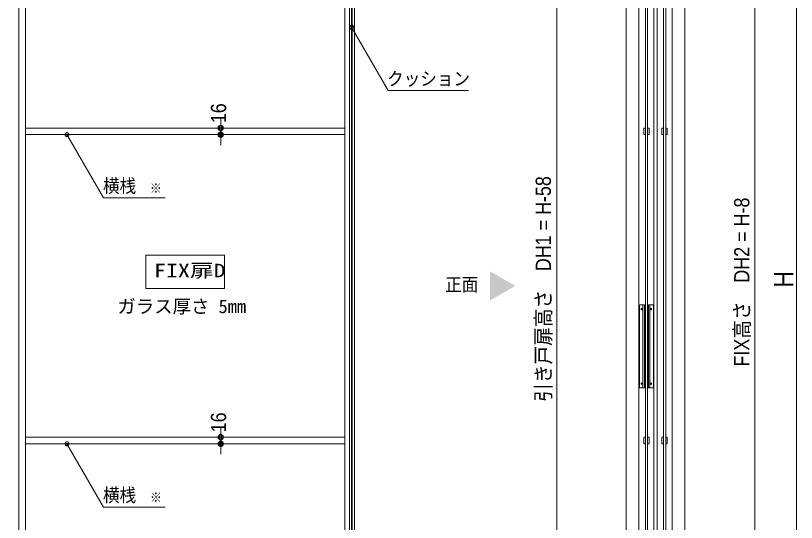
# Model space of a CAD drawing. Units: millimetres, scale not verified. Extents: x -6062 to 6062, y -3045 to 3045.
# Drawn here: x -2330 to -446, y -1412 to -189 of the extents above; entities that cross this region are included whole.
import ezdxf
from ezdxf.enums import TextEntityAlignment as Align

# ---------------------------------------------------------------- set-up
doc = ezdxf.new("R2010")
doc.units = ezdxf.units.MM
doc.header["$LTSCALE"] = 20
for name, pattern in [('CHAIN1', [8, 5, -1, 1, -1]), ('DASHED1', [1.8, 1.2, -0.6]), ('DOUBLE_CHAIN1', [8.8, 5, -1, 0.6, -0.6, 0.6, -1])]:
    doc.linetypes.add(name, pattern=pattern)
for name, color, linetype, lineweight in [('0-0_2寸法-2', 7, 'Continuous', 9), ('0-1_0', 7, 'Continuous', 9), ('0-2_2寸法-1', 7, 'Continuous', 9), ('0-3_2寸法-3', 7, 'Continuous', 9), ('0-4_3一般', 7, 'Continuous', 9)]:
    doc.layers.add(name, color=color, linetype=linetype, lineweight=lineweight)
doc.styles.add('ＭＳ ゴシック', font='')
doc.styles.add('ＭＳ Ｐゴシック', font='')
doc.styles.get('ＭＳ ゴシック').set_extended_font_data('MS Gothic')
doc.styles.get('ＭＳ Ｐゴシック').set_extended_font_data('MS PGothic')

# ---------------------------------------------------------------- blocks, each defined once
blk = doc.blocks.new('_Dot')
at = {"layer": '0-1_0'}
for p, q in [((-10, 0), (-20, 0)), ((9.78, 2), (-9.78, 2)), ((7.99, 6), (-7.99, 6)), ((9.16, -3.98), (-9.16, -3.98)), ((6, -7.98), (-6, -7.98))]:
    blk.add_line(p, q, dxfattribs=at)
for points in [[(10, 0), (9.92, 1.25), (9.69, 2.49), (9.3, 3.68), (8.76, 4.82), (8.09, 5.88), (7.29, 6.85), (6.37, 7.71), (5.36, 8.44), (4.26, 9.05), (3.09, 9.51), (1.87, 9.82), (0.63, 9.98), (-0.63, 9.98), (-1.87, 9.82), (-3.09, 9.51), (-4.26, 9.05), (-5.36, 8.44), (-6.37, 7.71), (-7.29, 6.85), (-8.09, 5.88), (-8.76, 4.82), (-9.3, 3.68), (-9.69, 2.49), (-9.92, 1.25), (-10, 0), (0, 0)], [(-10, 0), (-9.92, -1.25), (-9.69, -2.49), (-9.3, -3.68), (-8.76, -4.82), (-8.09, -5.88), (-7.29, -6.85), (-6.37, -7.71), (-5.36, -8.44), (-4.26, -9.05), (-3.09, -9.51), (-1.87, -9.82), (-0.63, -9.98), (0.63, -9.98), (1.87, -9.82), (3.09, -9.51), (4.26, -9.05), (5.36, -8.44), (6.37, -7.71), (7.29, -6.85), (8.09, -5.88), (8.76, -4.82), (9.3, -3.68), (9.69, -2.49), (9.92, -1.25), (10, 0), (0, 0)]]:
    blk.add_lwpolyline(points, close=True, dxfattribs=at)
blk = doc.blocks.new('グループ-11')
at = {"layer": '0-4_3一般'}
blk.add_line((5360, 7000), (5360, -40000), dxfattribs=at)
blk = doc.blocks.new('グループ-12')
at = {"layer": '0-4_3一般'}
for p, q in [((-10700, -40000), (-10700, 6840)), ((-10380, -40000), (-10380, 6840)), ((5040, 6840), (5040, -40000)), ((5360, 6840), (5360, -40000)), ((-10380, -9200), (5040, -9200)), ((5040, -9520), (-10380, -9520)), ((-10380, -24120), (5040, -24120)), ((5040, -24440), (-10380, -24440))]:
    blk.add_line(p, q, dxfattribs=at)
at = {"layer": '0-4_3一般', "linetype": 'DOUBLE_CHAIN1'}
for p, q in [((-10380, -9520), (-10380, -9200)), ((5040, -9200), (5040, -9520)), ((-10380, -24440), (-10380, -24120)), ((5040, -24120), (5040, -24440))]:
    blk.add_line(p, q, dxfattribs=at)
at = {"layer": '0-4_3一般'}
blk.add_lwpolyline([(-26760, 6840), (-10700, 6840), (-10700, -40000)], dxfattribs=at)
blk.add_blockref('グループ-11', (0, 0), dxfattribs=at)
blk = doc.blocks.new('グループ-23')
at = {"layer": '0-4_3一般'}
for p, q in [((5260, -40000), (5260, 7000)), ((5380, 7000), (5380, -40000)), ((5500, 7000), (5500, -40000))]:
    blk.add_line(p, q, dxfattribs=at)
blk = doc.blocks.new('グループ-38')
at = {"layer": '0-4_3一般'}
blk.add_lwpolyline([(19229.3, 6100), (19949.3, 6100), (19949.3, -39680), (19229.3, -39680)], close=True, dxfattribs=at)
blk = doc.blocks.new('グループ-44')
at = {"layer": '0-4_3一般'}
for p, q in [((20109.3, -40000), (20109.3, 6840)), ((20829.3, 6840), (20829.3, -40000))]:
    blk.add_line(p, q, dxfattribs=at)
blk = doc.blocks.new('グループ-48')
at = {"layer": '0-4_3一般'}
for p, q in [((20419.3, 5960), (20519.3, 5960)), ((20419.3, -39120), (20419.3, 5960)), ((20519.3, 5960), (20519.3, -39120)), ((20519.3, -39120), (20419.3, -39120))]:
    blk.add_line(p, q, dxfattribs=at)
blk = doc.blocks.new('グループ-50')
at = {"layer": '0-4_3一般'}
for p, q in [((19252.3, -17760), (19252.3, -21720)), ((19926.3, -21720), (19926.3, -17760))]:
    blk.add_line(p, q, dxfattribs=at)
at = {"layer": '0-4_3一般', "linetype": 'CHAIN1'}
for p, q in [((19328.3, -17940), (19416.3, -17940)), ((19372.3, -17984), (19372.3, -17896)), ((19762.3, -17940), (19850.3, -17940)), ((19806.3, -17896), (19806.3, -17984)), ((19328.3, -21540), (19416.3, -21540)), ((19372.3, -21584), (19372.3, -21496)), ((19762.3, -21540), (19850.3, -21540)), ((19806.3, -21496), (19806.3, -21584))]:
    blk.add_line(p, q, dxfattribs=at)
at = {"layer": '0-4_3一般', "linetype": 'DASHED1'}
for p, q in [((19422.3, -21740), (19422.3, -17740)), ((19756.3, -17740), (19756.3, -21740))]:
    blk.add_line(p, q, dxfattribs=at)
at = {"layer": '0-4_3一般'}
for points in [[(19272.3, -21740), (19492.3, -21740), (19492.3, -17740), (19272.3, -17740)], [(19906.3, -17740), (19686.3, -17740), (19686.3, -21740), (19906.3, -21740)]]:
    blk.add_lwpolyline(points, dxfattribs=at)
for centre in [(19372.3, -17940), (19806.3, -17940), (19372.3, -21540), (19806.3, -21540)]:
    blk.add_circle(centre, 40, dxfattribs=at)
for centre, start, end in [((19272.3, -17760), 135, 180), ((19272.3, -17760), 90, 135), ((19906.3, -17760), 45, 90), ((19906.3, -17760), 0, 45), ((19272.3, -21720), 180, 225), ((19272.3, -21720), 225, 270), ((19906.3, -21720), 270, 315), ((19906.3, -21720), 315, 0)]:
    blk.add_arc(centre, 20, start, end, dxfattribs=at)
blk = doc.blocks.new('グループ-58')
at = {"layer": '0-4_3一般'}
blk.add_lwpolyline([(19639.3, 5580), (19639.3, -39220), (19539.3, -39220), (19539.3, 5580)], close=True, dxfattribs=at)
blk = doc.blocks.new('グループ-61')
at = {"layer": '0-4_3一般', "linetype": 'DASHED1'}
for p, q in [((20339.3, -9520), (20339.3, -9200)), ((20339.3, -9200), (20419.3, -9200)), ((20419.3, -9200), (20419.3, -9520)), ((20519.3, -9520), (20519.3, -9200)), ((20519.3, -9200), (20599.3, -9200)), ((20599.3, -9200), (20599.3, -9520)), ((20419.3, -9520), (20339.3, -9520)), ((20599.3, -9520), (20519.3, -9520)), ((19459.3, -24440), (19459.3, -24120)), ((19459.3, -24120), (19539.3, -24120)), ((19539.3, -24120), (19539.3, -24440)), ((19639.3, -24440), (19639.3, -24120)), ((19639.3, -24120), (19719.3, -24120)), ((19719.3, -24120), (19719.3, -24440)), ((19539.3, -24440), (19459.3, -24440)), ((19719.3, -24440), (19639.3, -24440))]:
    blk.add_line(p, q, dxfattribs=at)
for points in [[(19459.3, -9200), (19539.3, -9200), (19539.3, -9520), (19459.3, -9520)], [(19639.3, -9200), (19719.3, -9200), (19719.3, -9520), (19639.3, -9520)], [(20339.3, -24120), (20419.3, -24120), (20419.3, -24440), (20339.3, -24440)], [(20519.3, -24120), (20599.3, -24120), (20599.3, -24440), (20519.3, -24440)]]:
    blk.add_lwpolyline(points, close=True, dxfattribs=at)
blk = doc.blocks.new('グループ-62')
at = {"layer": '0-4_3一般'}
for name in ['グループ-44', 'グループ-38', 'グループ-48', 'グループ-58', 'グループ-61', 'グループ-50']:
    blk.add_blockref(name, (0, 0), dxfattribs=at)
blk = doc.blocks.new('グループ-63')
at = {"layer": '0-4_3一般'}
for p, q in [((18609.3, 7000), (18609.3, -40000)), ((21449.3, 7000), (21449.3, -40000))]:
    blk.add_line(p, q, dxfattribs=at)

msp = doc.modelspace()

# ---------------------------------------------------------------- linework, layer by layer
at = {"layer": '0-0_2寸法-2'}
for p, q in [((-1835.5, -447.29), (-1835.5, -434.58)), ((-1835.5, -460), (-1835.5, -476)), ((-1815.5, -460), (-1815.3, -460)), ((-1835.5, -488.71), (-1835.5, -501.42)), ((-1815.5, -476), (-1815.3, -476)), ((-1835.5, -1193.29), (-1835.5, -1180.58)), ((-1835.5, -1206), (-1835.5, -1222)), ((-1815.5, -1206), (-1815.3, -1206)), ((-1815.5, -1222), (-1815.3, -1222)), ((-1835.5, -1234.71), (-1835.5, -1247.42))]:
    msp.add_line(p, q, dxfattribs=at)
at = {"layer": '0-2_2寸法-1'}
for p, q in [((-546.04, -1987.29), (-546.04, 329.29)), ((-446.04, -1987.29), (-446.04, 337.29)), ((-1024.54, 292.29), (-1024.54, -1974.29))]:
    msp.add_line(p, q, dxfattribs=at)
at = {"layer": '0-3_2寸法-3'}
for p, q in [((-1514.61, -215.62), (-1524.39, -215.62)), ((-1515.5, -219.62), (-1523.5, -219.62)), ((-1519.33, -211.62), (-1519.67, -211.62)), ((-1519.33, -211.62), (-1519.67, -211.62)), ((-2206.33, -471.01), (-2206.67, -471.01)), ((-2206.33, -471.01), (-2206.67, -471.01)), ((-2201.61, -475.01), (-2211.39, -475.01)), ((-2202.5, -479.01), (-2210.5, -479.01)), ((-2201.61, -1221.01), (-2211.39, -1221.01)), ((-2206.33, -1217.01), (-2206.67, -1217.01)), ((-2206.33, -1217.01), (-2206.67, -1217.01)), ((-2202.5, -1225.01), (-2210.5, -1225.01))]:
    msp.add_line(p, q, dxfattribs=at)
for points in [[(-1237.18, -369.45), (-1431.26, -369.45), (-1519.5, -216.61)], [(-1969.16, -628.84), (-2118.26, -628.84), (-2206.5, -476)], [(-1969.16, -1374.84), (-2118.26, -1374.84), (-2206.5, -1222)]]:
    msp.add_lwpolyline(points, dxfattribs=at)
msp.add_lwpolyline([(-2016, -767), (-1826, -767), (-1826, -847), (-2016, -847)], close=True, dxfattribs=at)
for centre in [(-1519.5, -216.61), (-1519.5, -216.61), (-2206.5, -476), (-2206.5, -476), (-2206.5, -1222), (-2206.5, -1222)]:
    msp.add_circle(centre, 5.01, dxfattribs=at)
msp.add_solid([(-1185.28, -805.93), (-1124.54, -841), (-1185.28, -876.07)], dxfattribs=at)

# ---------------------------------------------------------------- block references
at = {"layer": '0-0_2寸法-2', "xscale": 0.6356201, "yscale": 0.6356201}
for p, rotation in [((-1835.5, -460), 270), ((-1835.5, -476), 90), ((-1835.5, -1206), 270), ((-1835.5, -1222), 90)]:
    msp.add_blockref('_Dot', p, dxfattribs=dict(at, rotation=rotation))
at = {"layer": '0-4_3一般', "xscale": 0.05, "yscale": 0.05}
for name in ['グループ-12', 'グループ-23', 'グループ-62', 'グループ-63']:
    msp.add_blockref(name, (-1787.5, 0), dxfattribs=at)

# ---------------------------------------------------------------- texts
at = {"layer": '0-0_2寸法-2', "style": 'ＭＳ Ｐゴシック', "width": 0.9}
for p in [(-1811.53, -448.33), (-1811.53, -1194.33)]:
    msp.add_text('16', height=36.66, rotation=90, dxfattribs=at).set_placement(p, align=Align.BOTTOM_LEFT)
at = {"layer": '0-2_2寸法-1', "style": 'ＭＳ Ｐゴシック', "width": 0.9}
for s, height, p in [('引き戸扉高さ\u3000DH1 = H-58', 36.69, (-1027.65, -1120.73)), ('FIX高さ\u3000DH2 = H-8', 36.69, (-548.58, -1035.54)), ('H', 47.17, (-438.96, -845.25))]:
    msp.add_text(s, height=height, rotation=90, dxfattribs=at).set_placement(p, align=Align.BOTTOM_LEFT)
at = {"layer": '0-3_2寸法-3', "style": 'ＭＳ ゴシック'}
for s, height, width, p in [('クッション', 32.55, 0.9, (-1433.76, -367.05)), ('横桟', 32.55, 0.9, (-2119.61, -625.66)), ('※', 23.31, 0.9, (-2006.26, -623.88)), ('FIX扉D', 32.55, 1.3, (-1996.33, -829.87)), ('正面', 32.55, 0.9, (-1293.76, -863.78)), ('横桟', 32.55, 0.9, (-2119.61, -1371.66)), ('※', 23.31, 0.9, (-2006.26, -1369.88))]:
    msp.add_text(s, height=height, dxfattribs=dict(at, width=width)).set_placement(p, align=Align.BOTTOM_LEFT)
msp.add_text('ガラス厚さ 5mm', height=32.55, dxfattribs=at).set_placement((-2084.79, -916.45), align=Align.BOTTOM_LEFT)

doc.saveas('drawing.dxf')
